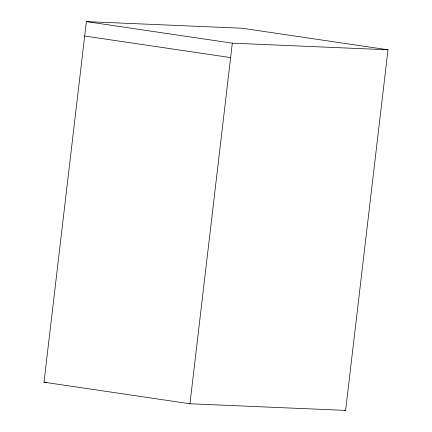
<?xml version="1.0" encoding="UTF-8"?>
<svg xmlns="http://www.w3.org/2000/svg" width="432" height="432" viewBox="0 0 432 432"><rect width="100%" height="100%" fill="white"/><g stroke="black" fill="none" stroke-linecap="round" stroke-linejoin="round"><path stroke-width="0.65" d="M44.005 382.201L86.368 21.6L242.039 28.231L387.995 49.799L345.632 410.4L189.961 403.769L44.005 382.201L46.699 382.32M189.961 403.769L232.324 43.168L387.995 49.799M86.368 21.6L232.324 43.168M84.672 36.023L230.629 57.591M344.299 410.206L345.632 410.4"/></g></svg>
